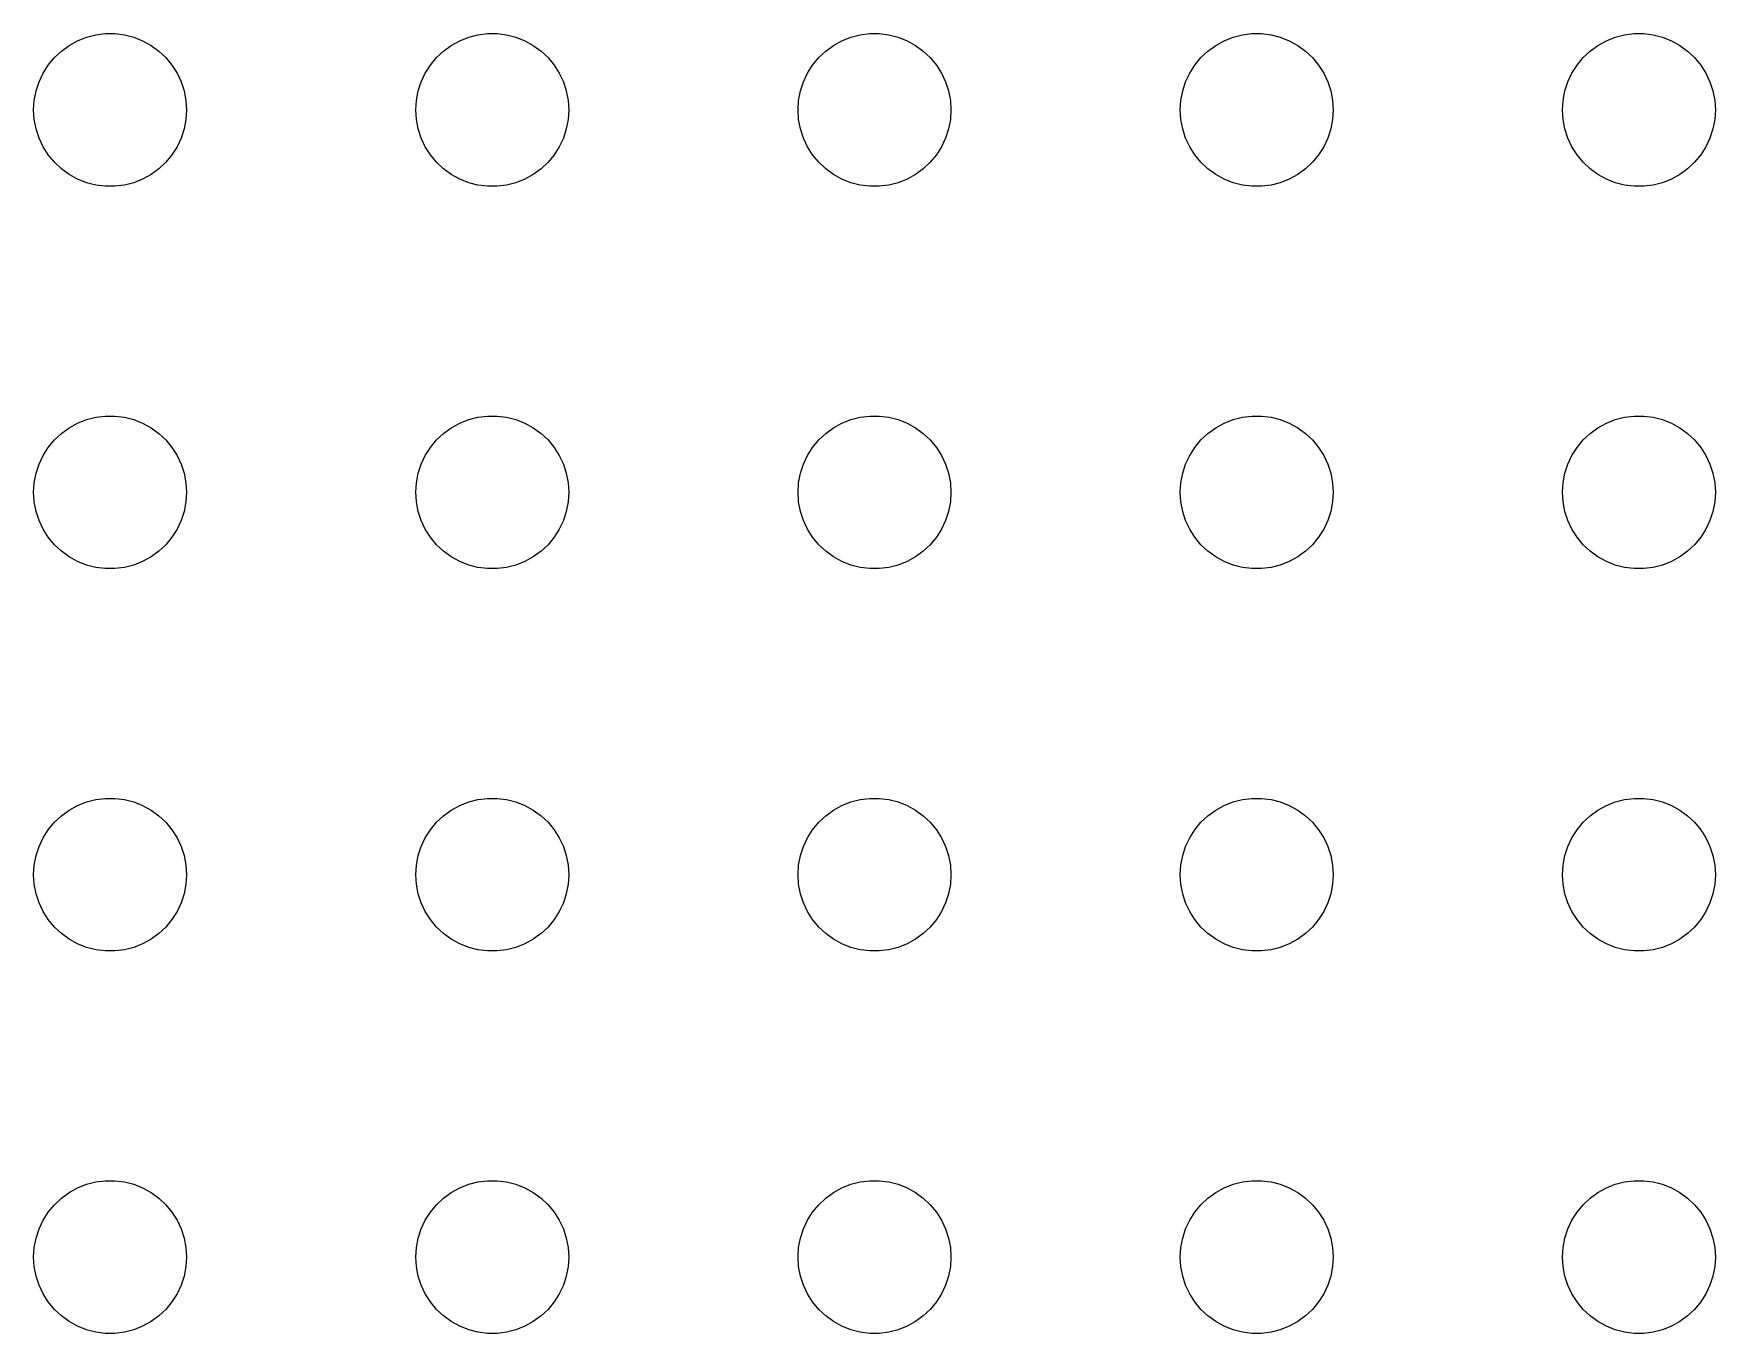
# Model space of a CAD drawing. Header units: metres. Extents: x -127 to 127, y -127 to 127.
# Drawn here: x 28.5 to 61.5, y -91.5 to -66 of the extents above; entities that cross this region are included whole.
import ezdxf

# ---------------------------------------------------------------- set-up
doc = ezdxf.new("R2010")
doc.units = ezdxf.units.M

msp = doc.modelspace()

# ---------------------------------------------------------------- linework, layer by layer
for p, q in [((29.0439, -66.3442), (29.1963, -66.2335)), ((29.1963, -66.2335), (29.3613, -66.1428)), ((29.3613, -66.1428), (29.5365, -66.0734)), ((29.5365, -66.0734), (29.7189, -66.0266)), ((29.7189, -66.0266), (29.9058, -66.003)), ((29.9058, -66.003), (30.0942, -66.003)), ((30.0942, -66.003), (30.2811, -66.0266)), ((30.2811, -66.0266), (30.4635, -66.0734)), ((30.4635, -66.0734), (30.6387, -66.1428)), ((30.6387, -66.1428), (30.8037, -66.2335)), ((30.8037, -66.2335), (30.9561, -66.3442)), ((36.5439, -66.3442), (36.6963, -66.2335)), ((36.6963, -66.2335), (36.8613, -66.1428)), ((36.8613, -66.1428), (37.0365, -66.0734)), ((37.0365, -66.0734), (37.2189, -66.0266)), ((37.2189, -66.0266), (37.4058, -66.003)), ((37.4058, -66.003), (37.5942, -66.003)), ((37.5942, -66.003), (37.7811, -66.0266)), ((37.7811, -66.0266), (37.9635, -66.0734)), ((37.9635, -66.0734), (38.1387, -66.1428)), ((38.1387, -66.1428), (38.3037, -66.2335)), ((38.3037, -66.2335), (38.4561, -66.3442)), ((44.0439, -66.3442), (44.1963, -66.2335)), ((44.1963, -66.2335), (44.3613, -66.1428)), ((44.3613, -66.1428), (44.5365, -66.0734)), ((44.5365, -66.0734), (44.7189, -66.0266)), ((44.7189, -66.0266), (44.9058, -66.003)), ((44.9058, -66.003), (45.0942, -66.003)), ((45.0942, -66.003), (45.2811, -66.0266)), ((45.2811, -66.0266), (45.4635, -66.0734)), ((45.4635, -66.0734), (45.6387, -66.1428)), ((45.6387, -66.1428), (45.8037, -66.2335)), ((45.8037, -66.2335), (45.9561, -66.3442)), ((51.5439, -66.3442), (51.6963, -66.2335)), ((51.6963, -66.2335), (51.8613, -66.1428)), ((51.8613, -66.1428), (52.0365, -66.0734)), ((52.0365, -66.0734), (52.2189, -66.0266)), ((52.2189, -66.0266), (52.4058, -66.003)), ((52.4058, -66.003), (52.5942, -66.003)), ((52.5942, -66.003), (52.7811, -66.0266)), ((52.7811, -66.0266), (52.9635, -66.0734)), ((52.9635, -66.0734), (53.1387, -66.1428)), ((53.1387, -66.1428), (53.3037, -66.2335)), ((53.3037, -66.2335), (53.4561, -66.3442)), ((59.0439, -66.3442), (59.1963, -66.2335)), ((59.1963, -66.2335), (59.3613, -66.1428)), ((59.3613, -66.1428), (59.5365, -66.0734)), ((59.5365, -66.0734), (59.7189, -66.0266)), ((59.7189, -66.0266), (59.9058, -66.003)), ((59.9058, -66.003), (60.0942, -66.003)), ((60.0942, -66.003), (60.2811, -66.0266)), ((60.2811, -66.0266), (60.4635, -66.0734)), ((60.4635, -66.0734), (60.6387, -66.1428)), ((60.6387, -66.1428), (60.8037, -66.2335)), ((60.8037, -66.2335), (60.9561, -66.3442)), ((28.6855, -66.7774), (28.7865, -66.6183)), ((28.7865, -66.6183), (28.9065, -66.4732)), ((28.9065, -66.4732), (29.0439, -66.3442)), ((30.9561, -66.3442), (31.0934, -66.4732)), ((31.0934, -66.4732), (31.2135, -66.6183)), ((31.2135, -66.6183), (31.3145, -66.7774)), ((36.1855, -66.7774), (36.2865, -66.6183)), ((36.2865, -66.6183), (36.4065, -66.4732)), ((36.4065, -66.4732), (36.5439, -66.3442)), ((38.4561, -66.3442), (38.5934, -66.4732)), ((38.5934, -66.4732), (38.7135, -66.6183)), ((38.7135, -66.6183), (38.8145, -66.7774)), ((43.6855, -66.7774), (43.7865, -66.6183)), ((43.7865, -66.6183), (43.9065, -66.4732)), ((43.9065, -66.4732), (44.0439, -66.3442)), ((45.9561, -66.3442), (46.0934, -66.4732)), ((46.0934, -66.4732), (46.2135, -66.6183)), ((46.2135, -66.6183), (46.3145, -66.7774)), ((51.1855, -66.7774), (51.2865, -66.6183)), ((51.2865, -66.6183), (51.4065, -66.4732)), ((51.4065, -66.4732), (51.5439, -66.3442)), ((53.4561, -66.3442), (53.5934, -66.4732)), ((53.5934, -66.4732), (53.7135, -66.6183)), ((53.7135, -66.6183), (53.8145, -66.7774)), ((58.6855, -66.7774), (58.7865, -66.6183)), ((58.7865, -66.6183), (58.9065, -66.4732)), ((58.9065, -66.4732), (59.0439, -66.3442)), ((60.9561, -66.3442), (61.0934, -66.4732)), ((61.0934, -66.4732), (61.2135, -66.6183)), ((61.2135, -66.6183), (61.3145, -66.7774)), ((28.5471, -67.127), (28.6053, -66.9478)), ((28.6053, -66.9478), (28.6855, -66.7774)), ((31.3145, -66.7774), (31.3947, -66.9478)), ((31.3947, -66.9478), (31.4529, -67.127)), ((36.0471, -67.127), (36.1053, -66.9478)), ((36.1053, -66.9478), (36.1855, -66.7774)), ((38.8145, -66.7774), (38.8947, -66.9478)), ((38.8947, -66.9478), (38.9529, -67.127)), ((43.5471, -67.127), (43.6053, -66.9478)), ((43.6053, -66.9478), (43.6855, -66.7774)), ((46.3145, -66.7774), (46.3947, -66.9478)), ((46.3947, -66.9478), (46.4529, -67.127)), ((51.0471, -67.127), (51.1053, -66.9478)), ((51.1053, -66.9478), (51.1855, -66.7774)), ((53.8145, -66.7774), (53.8947, -66.9478)), ((53.8947, -66.9478), (53.9529, -67.127)), ((58.5471, -67.127), (58.6053, -66.9478)), ((58.6053, -66.9478), (58.6855, -66.7774)), ((61.3145, -66.7774), (61.3947, -66.9478)), ((61.3947, -66.9478), (61.4529, -67.127)), ((28.5, -67.5), (28.5118, -67.312)), ((28.5118, -67.312), (28.5471, -67.127)), ((31.4529, -67.127), (31.4882, -67.312)), ((31.4882, -67.312), (31.5, -67.5)), ((36, -67.5), (36.0118, -67.312)), ((36.0118, -67.312), (36.0471, -67.127)), ((38.9529, -67.127), (38.9882, -67.312)), ((38.9882, -67.312), (39, -67.5)), ((43.5, -67.5), (43.5118, -67.312)), ((43.5118, -67.312), (43.5471, -67.127)), ((46.4529, -67.127), (46.4882, -67.312)), ((46.4882, -67.312), (46.5, -67.5)), ((51, -67.5), (51.0118, -67.312)), ((51.0118, -67.312), (51.0471, -67.127)), ((53.9529, -67.127), (53.9882, -67.312)), ((53.9882, -67.312), (54, -67.5)), ((58.5, -67.5), (58.5118, -67.312)), ((58.5118, -67.312), (58.5471, -67.127)), ((61.4529, -67.127), (61.4882, -67.312)), ((61.4882, -67.312), (61.5, -67.5)), ((28.5118, -67.688), (28.5, -67.5)), ((31.5, -67.5), (31.4882, -67.688)), ((36.0118, -67.688), (36, -67.5)), ((39, -67.5), (38.9882, -67.688)), ((43.5118, -67.688), (43.5, -67.5)), ((46.5, -67.5), (46.4882, -67.688)), ((51.0118, -67.688), (51, -67.5)), ((54, -67.5), (53.9882, -67.688)), ((58.5118, -67.688), (58.5, -67.5)), ((61.5, -67.5), (61.4882, -67.688)), ((28.5471, -67.873), (28.5118, -67.688)), ((28.6053, -68.0522), (28.5471, -67.873)), ((31.4529, -67.873), (31.3947, -68.0522)), ((31.4882, -67.688), (31.4529, -67.873)), ((36.0471, -67.873), (36.0118, -67.688)), ((36.1053, -68.0522), (36.0471, -67.873)), ((38.9529, -67.873), (38.8947, -68.0522)), ((38.9882, -67.688), (38.9529, -67.873)), ((43.5471, -67.873), (43.5118, -67.688)), ((43.6053, -68.0522), (43.5471, -67.873)), ((46.4529, -67.873), (46.3947, -68.0522)), ((46.4882, -67.688), (46.4529, -67.873)), ((51.0471, -67.873), (51.0118, -67.688)), ((51.1053, -68.0522), (51.0471, -67.873)), ((53.9529, -67.873), (53.8947, -68.0522)), ((53.9882, -67.688), (53.9529, -67.873)), ((58.5471, -67.873), (58.5118, -67.688)), ((58.6053, -68.0522), (58.5471, -67.873)), ((61.4529, -67.873), (61.3947, -68.0522)), ((61.4882, -67.688), (61.4529, -67.873)), ((28.6855, -68.2226), (28.6053, -68.0522)), ((28.7865, -68.3817), (28.6855, -68.2226)), ((31.3145, -68.2226), (31.2135, -68.3817)), ((31.3947, -68.0522), (31.3145, -68.2226)), ((36.1855, -68.2226), (36.1053, -68.0522)), ((36.2865, -68.3817), (36.1855, -68.2226)), ((38.8145, -68.2226), (38.7135, -68.3817)), ((38.8947, -68.0522), (38.8145, -68.2226)), ((43.6855, -68.2226), (43.6053, -68.0522)), ((43.7865, -68.3817), (43.6855, -68.2226)), ((46.3145, -68.2226), (46.2135, -68.3817)), ((46.3947, -68.0522), (46.3145, -68.2226)), ((51.1855, -68.2226), (51.1053, -68.0522)), ((51.2865, -68.3817), (51.1855, -68.2226)), ((53.8145, -68.2226), (53.7135, -68.3817)), ((53.8947, -68.0522), (53.8145, -68.2226)), ((58.6855, -68.2226), (58.6053, -68.0522)), ((58.7865, -68.3817), (58.6855, -68.2226)), ((61.3145, -68.2226), (61.2135, -68.3817)), ((61.3947, -68.0522), (61.3145, -68.2226)), ((28.9065, -68.5268), (28.7865, -68.3817)), ((29.0439, -68.6558), (28.9065, -68.5268)), ((31.0934, -68.5268), (30.9561, -68.6558)), ((31.2135, -68.3817), (31.0934, -68.5268)), ((36.4065, -68.5268), (36.2865, -68.3817)), ((36.5439, -68.6558), (36.4065, -68.5268)), ((38.5934, -68.5268), (38.4561, -68.6558)), ((38.7135, -68.3817), (38.5934, -68.5268)), ((43.9065, -68.5268), (43.7865, -68.3817)), ((44.0439, -68.6558), (43.9065, -68.5268)), ((46.0934, -68.5268), (45.9561, -68.6558)), ((46.2135, -68.3817), (46.0934, -68.5268)), ((51.4065, -68.5268), (51.2865, -68.3817)), ((51.5439, -68.6558), (51.4065, -68.5268)), ((53.5934, -68.5268), (53.4561, -68.6558)), ((53.7135, -68.3817), (53.5934, -68.5268)), ((58.9065, -68.5268), (58.7865, -68.3817)), ((59.0439, -68.6558), (58.9065, -68.5268)), ((61.0934, -68.5268), (60.9561, -68.6558)), ((61.2135, -68.3817), (61.0934, -68.5268)), ((29.1963, -68.7665), (29.0439, -68.6558)), ((29.3613, -68.8572), (29.1963, -68.7665)), ((29.5365, -68.9266), (29.3613, -68.8572)), ((29.7189, -68.9734), (29.5365, -68.9266)), ((30.4635, -68.9266), (30.2811, -68.9734)), ((30.6387, -68.8572), (30.4635, -68.9266)), ((30.8037, -68.7665), (30.6387, -68.8572)), ((30.9561, -68.6558), (30.8037, -68.7665)), ((36.6963, -68.7665), (36.5439, -68.6558)), ((36.8613, -68.8572), (36.6963, -68.7665)), ((37.0365, -68.9266), (36.8613, -68.8572)), ((37.2189, -68.9734), (37.0365, -68.9266)), ((37.9635, -68.9266), (37.7811, -68.9734)), ((38.1387, -68.8572), (37.9635, -68.9266)), ((38.3037, -68.7665), (38.1387, -68.8572)), ((38.4561, -68.6558), (38.3037, -68.7665)), ((44.1963, -68.7665), (44.0439, -68.6558)), ((44.3613, -68.8572), (44.1963, -68.7665)), ((44.5365, -68.9266), (44.3613, -68.8572)), ((44.7189, -68.9734), (44.5365, -68.9266)), ((45.4635, -68.9266), (45.2811, -68.9734)), ((45.6387, -68.8572), (45.4635, -68.9266)), ((45.8037, -68.7665), (45.6387, -68.8572)), ((45.9561, -68.6558), (45.8037, -68.7665)), ((51.6963, -68.7665), (51.5439, -68.6558)), ((51.8613, -68.8572), (51.6963, -68.7665)), ((52.0365, -68.9266), (51.8613, -68.8572)), ((52.2189, -68.9734), (52.0365, -68.9266)), ((52.9635, -68.9266), (52.7811, -68.9734)), ((53.1387, -68.8572), (52.9635, -68.9266)), ((53.3037, -68.7665), (53.1387, -68.8572)), ((53.4561, -68.6558), (53.3037, -68.7665)), ((59.1963, -68.7665), (59.0439, -68.6558)), ((59.3613, -68.8572), (59.1963, -68.7665)), ((59.5365, -68.9266), (59.3613, -68.8572)), ((59.7189, -68.9734), (59.5365, -68.9266)), ((60.4635, -68.9266), (60.2811, -68.9734)), ((60.6387, -68.8572), (60.4635, -68.9266)), ((60.8037, -68.7665), (60.6387, -68.8572)), ((60.9561, -68.6558), (60.8037, -68.7665)), ((29.9058, -68.997), (29.7189, -68.9734)), ((30.0942, -68.997), (29.9058, -68.997)), ((30.2811, -68.9734), (30.0942, -68.997)), ((37.4058, -68.997), (37.2189, -68.9734)), ((37.5942, -68.997), (37.4058, -68.997)), ((37.7811, -68.9734), (37.5942, -68.997)), ((44.9058, -68.997), (44.7189, -68.9734)), ((45.0942, -68.997), (44.9058, -68.997)), ((45.2811, -68.9734), (45.0942, -68.997)), ((52.4058, -68.997), (52.2189, -68.9734)), ((52.5942, -68.997), (52.4058, -68.997)), ((52.7811, -68.9734), (52.5942, -68.997)), ((59.9058, -68.997), (59.7189, -68.9734)), ((60.0942, -68.997), (59.9058, -68.997)), ((60.2811, -68.9734), (60.0942, -68.997)), ((29.3613, -73.6428), (29.5365, -73.5734)), ((29.5365, -73.5734), (29.7189, -73.5266)), ((29.7189, -73.5266), (29.9058, -73.503)), ((29.9058, -73.503), (30.0942, -73.503)), ((30.0942, -73.503), (30.2811, -73.5266)), ((30.2811, -73.5266), (30.4635, -73.5734)), ((30.4635, -73.5734), (30.6387, -73.6428)), ((36.8613, -73.6428), (37.0365, -73.5734)), ((37.0365, -73.5734), (37.2189, -73.5266)), ((37.2189, -73.5266), (37.4058, -73.503)), ((37.4058, -73.503), (37.5942, -73.503)), ((37.5942, -73.503), (37.7811, -73.5266)), ((37.7811, -73.5266), (37.9635, -73.5734)), ((37.9635, -73.5734), (38.1387, -73.6428)), ((44.3613, -73.6428), (44.5365, -73.5734)), ((44.5365, -73.5734), (44.7189, -73.5266)), ((44.7189, -73.5266), (44.9058, -73.503)), ((44.9058, -73.503), (45.0942, -73.503)), ((45.0942, -73.503), (45.2811, -73.5266)), ((45.2811, -73.5266), (45.4635, -73.5734)), ((45.4635, -73.5734), (45.6387, -73.6428)), ((51.8613, -73.6428), (52.0365, -73.5734)), ((52.0365, -73.5734), (52.2189, -73.5266)), ((52.2189, -73.5266), (52.4058, -73.503)), ((52.4058, -73.503), (52.5942, -73.503)), ((52.5942, -73.503), (52.7811, -73.5266)), ((52.7811, -73.5266), (52.9635, -73.5734)), ((52.9635, -73.5734), (53.1387, -73.6428)), ((59.3613, -73.6428), (59.5365, -73.5734)), ((59.5365, -73.5734), (59.7189, -73.5266)), ((59.7189, -73.5266), (59.9058, -73.503)), ((59.9058, -73.503), (60.0942, -73.503)), ((60.0942, -73.503), (60.2811, -73.5266)), ((60.2811, -73.5266), (60.4635, -73.5734)), ((60.4635, -73.5734), (60.6387, -73.6428)), ((28.9065, -73.9732), (29.0439, -73.8442)), ((29.0439, -73.8442), (29.1963, -73.7335)), ((29.1963, -73.7335), (29.3613, -73.6428)), ((30.6387, -73.6428), (30.8037, -73.7335)), ((30.8037, -73.7335), (30.9561, -73.8442)), ((30.9561, -73.8442), (31.0934, -73.9732)), ((36.4065, -73.9732), (36.5439, -73.8442)), ((36.5439, -73.8442), (36.6963, -73.7335)), ((36.6963, -73.7335), (36.8613, -73.6428)), ((38.1387, -73.6428), (38.3037, -73.7335)), ((38.3037, -73.7335), (38.4561, -73.8442)), ((38.4561, -73.8442), (38.5934, -73.9732)), ((43.9065, -73.9732), (44.0439, -73.8442)), ((44.0439, -73.8442), (44.1963, -73.7335)), ((44.1963, -73.7335), (44.3613, -73.6428)), ((45.6387, -73.6428), (45.8037, -73.7335)), ((45.8037, -73.7335), (45.9561, -73.8442)), ((45.9561, -73.8442), (46.0934, -73.9732)), ((51.4065, -73.9732), (51.5439, -73.8442)), ((51.5439, -73.8442), (51.6963, -73.7335)), ((51.6963, -73.7335), (51.8613, -73.6428)), ((53.1387, -73.6428), (53.3037, -73.7335)), ((53.3037, -73.7335), (53.4561, -73.8442)), ((53.4561, -73.8442), (53.5934, -73.9732)), ((58.9065, -73.9732), (59.0439, -73.8442)), ((59.0439, -73.8442), (59.1963, -73.7335)), ((59.1963, -73.7335), (59.3613, -73.6428)), ((60.6387, -73.6428), (60.8037, -73.7335)), ((60.8037, -73.7335), (60.9561, -73.8442)), ((60.9561, -73.8442), (61.0934, -73.9732)), ((28.6855, -74.2774), (28.7865, -74.1183)), ((28.7865, -74.1183), (28.9065, -73.9732)), ((31.0934, -73.9732), (31.2135, -74.1183)), ((31.2135, -74.1183), (31.3145, -74.2774)), ((36.1855, -74.2774), (36.2865, -74.1183)), ((36.2865, -74.1183), (36.4065, -73.9732)), ((38.5934, -73.9732), (38.7135, -74.1183)), ((38.7135, -74.1183), (38.8145, -74.2774)), ((43.6855, -74.2774), (43.7865, -74.1183)), ((43.7865, -74.1183), (43.9065, -73.9732)), ((46.0934, -73.9732), (46.2135, -74.1183)), ((46.2135, -74.1183), (46.3145, -74.2774)), ((51.1855, -74.2774), (51.2865, -74.1183)), ((51.2865, -74.1183), (51.4065, -73.9732)), ((53.5934, -73.9732), (53.7135, -74.1183)), ((53.7135, -74.1183), (53.8145, -74.2774)), ((58.6855, -74.2774), (58.7865, -74.1183)), ((58.7865, -74.1183), (58.9065, -73.9732)), ((61.0934, -73.9732), (61.2135, -74.1183)), ((61.2135, -74.1183), (61.3145, -74.2774)), ((28.5471, -74.627), (28.6053, -74.4478)), ((28.6053, -74.4478), (28.6855, -74.2774)), ((31.3145, -74.2774), (31.3947, -74.4478)), ((31.3947, -74.4478), (31.4529, -74.627)), ((36.0471, -74.627), (36.1053, -74.4478)), ((36.1053, -74.4478), (36.1855, -74.2774)), ((38.8145, -74.2774), (38.8947, -74.4478)), ((38.8947, -74.4478), (38.9529, -74.627)), ((43.5471, -74.627), (43.6053, -74.4478)), ((43.6053, -74.4478), (43.6855, -74.2774)), ((46.3145, -74.2774), (46.3947, -74.4478)), ((46.3947, -74.4478), (46.4529, -74.627)), ((51.0471, -74.627), (51.1053, -74.4478)), ((51.1053, -74.4478), (51.1855, -74.2774)), ((53.8145, -74.2774), (53.8947, -74.4478)), ((53.8947, -74.4478), (53.9529, -74.627)), ((58.5471, -74.627), (58.6053, -74.4478)), ((58.6053, -74.4478), (58.6855, -74.2774)), ((61.3145, -74.2774), (61.3947, -74.4478)), ((61.3947, -74.4478), (61.4529, -74.627)), ((28.5, -75), (28.5118, -74.812)), ((28.5118, -74.812), (28.5471, -74.627)), ((31.4529, -74.627), (31.4882, -74.812)), ((31.4882, -74.812), (31.5, -75)), ((36, -75), (36.0118, -74.812)), ((36.0118, -74.812), (36.0471, -74.627)), ((38.9529, -74.627), (38.9882, -74.812)), ((38.9882, -74.812), (39, -75)), ((43.5, -75), (43.5118, -74.812)), ((43.5118, -74.812), (43.5471, -74.627)), ((46.4529, -74.627), (46.4882, -74.812)), ((46.4882, -74.812), (46.5, -75)), ((51, -75), (51.0118, -74.812)), ((51.0118, -74.812), (51.0471, -74.627)), ((53.9529, -74.627), (53.9882, -74.812)), ((53.9882, -74.812), (54, -75)), ((58.5, -75), (58.5118, -74.812)), ((58.5118, -74.812), (58.5471, -74.627)), ((61.4529, -74.627), (61.4882, -74.812)), ((61.4882, -74.812), (61.5, -75)), ((28.5118, -75.188), (28.5, -75)), ((28.5471, -75.373), (28.5118, -75.188)), ((31.4882, -75.188), (31.4529, -75.373)), ((31.5, -75), (31.4882, -75.188)), ((36.0118, -75.188), (36, -75)), ((36.0471, -75.373), (36.0118, -75.188)), ((38.9882, -75.188), (38.9529, -75.373)), ((39, -75), (38.9882, -75.188)), ((43.5118, -75.188), (43.5, -75)), ((43.5471, -75.373), (43.5118, -75.188)), ((46.4882, -75.188), (46.4529, -75.373)), ((46.5, -75), (46.4882, -75.188)), ((51.0118, -75.188), (51, -75)), ((51.0471, -75.373), (51.0118, -75.188)), ((53.9882, -75.188), (53.9529, -75.373)), ((54, -75), (53.9882, -75.188)), ((58.5118, -75.188), (58.5, -75)), ((58.5471, -75.373), (58.5118, -75.188)), ((61.4882, -75.188), (61.4529, -75.373)), ((61.5, -75), (61.4882, -75.188)), ((28.6053, -75.5522), (28.5471, -75.373)), ((28.6855, -75.7226), (28.6053, -75.5522)), ((31.3947, -75.5522), (31.3145, -75.7226)), ((31.4529, -75.373), (31.3947, -75.5522)), ((36.1053, -75.5522), (36.0471, -75.373)), ((36.1855, -75.7226), (36.1053, -75.5522)), ((38.8947, -75.5522), (38.8145, -75.7226)), ((38.9529, -75.373), (38.8947, -75.5522)), ((43.6053, -75.5522), (43.5471, -75.373)), ((43.6855, -75.7226), (43.6053, -75.5522)), ((46.3947, -75.5522), (46.3145, -75.7226)), ((46.4529, -75.373), (46.3947, -75.5522)), ((51.1053, -75.5522), (51.0471, -75.373)), ((51.1855, -75.7226), (51.1053, -75.5522)), ((53.8947, -75.5522), (53.8145, -75.7226)), ((53.9529, -75.373), (53.8947, -75.5522)), ((58.6053, -75.5522), (58.5471, -75.373)), ((58.6855, -75.7226), (58.6053, -75.5522)), ((61.3947, -75.5522), (61.3145, -75.7226)), ((61.4529, -75.373), (61.3947, -75.5522)), ((28.7865, -75.8817), (28.6855, -75.7226)), ((28.9065, -76.0268), (28.7865, -75.8817)), ((31.2135, -75.8817), (31.0934, -76.0268)), ((31.3145, -75.7226), (31.2135, -75.8817)), ((36.2865, -75.8817), (36.1855, -75.7226)), ((36.4065, -76.0268), (36.2865, -75.8817)), ((38.7135, -75.8817), (38.5934, -76.0268)), ((38.8145, -75.7226), (38.7135, -75.8817)), ((43.7865, -75.8817), (43.6855, -75.7226)), ((43.9065, -76.0268), (43.7865, -75.8817)), ((46.2135, -75.8817), (46.0934, -76.0268)), ((46.3145, -75.7226), (46.2135, -75.8817)), ((51.2865, -75.8817), (51.1855, -75.7226)), ((51.4065, -76.0268), (51.2865, -75.8817)), ((53.7135, -75.8817), (53.5934, -76.0268)), ((53.8145, -75.7226), (53.7135, -75.8817)), ((58.7865, -75.8817), (58.6855, -75.7226)), ((58.9065, -76.0268), (58.7865, -75.8817)), ((61.2135, -75.8817), (61.0934, -76.0268)), ((61.3145, -75.7226), (61.2135, -75.8817)), ((29.0439, -76.1558), (28.9065, -76.0268)), ((29.1963, -76.2665), (29.0439, -76.1558)), ((30.9561, -76.1558), (30.8037, -76.2665)), ((31.0934, -76.0268), (30.9561, -76.1558)), ((36.5439, -76.1558), (36.4065, -76.0268)), ((36.6963, -76.2665), (36.5439, -76.1558)), ((38.4561, -76.1558), (38.3037, -76.2665)), ((38.5934, -76.0268), (38.4561, -76.1558)), ((44.0439, -76.1558), (43.9065, -76.0268)), ((44.1963, -76.2665), (44.0439, -76.1558)), ((45.9561, -76.1558), (45.8037, -76.2665)), ((46.0934, -76.0268), (45.9561, -76.1558)), ((51.5439, -76.1558), (51.4065, -76.0268)), ((51.6963, -76.2665), (51.5439, -76.1558)), ((53.4561, -76.1558), (53.3037, -76.2665)), ((53.5934, -76.0268), (53.4561, -76.1558)), ((59.0439, -76.1558), (58.9065, -76.0268)), ((59.1963, -76.2665), (59.0439, -76.1558)), ((60.9561, -76.1558), (60.8037, -76.2665)), ((61.0934, -76.0268), (60.9561, -76.1558)), ((29.3613, -76.3572), (29.1963, -76.2665)), ((29.5365, -76.4266), (29.3613, -76.3572)), ((29.7189, -76.4734), (29.5365, -76.4266)), ((29.9058, -76.497), (29.7189, -76.4734)), ((30.0942, -76.497), (29.9058, -76.497)), ((30.2811, -76.4734), (30.0942, -76.497)), ((30.4635, -76.4266), (30.2811, -76.4734)), ((30.6387, -76.3572), (30.4635, -76.4266)), ((30.8037, -76.2665), (30.6387, -76.3572)), ((36.8613, -76.3572), (36.6963, -76.2665)), ((37.0365, -76.4266), (36.8613, -76.3572)), ((37.2189, -76.4734), (37.0365, -76.4266)), ((37.4058, -76.497), (37.2189, -76.4734)), ((37.5942, -76.497), (37.4058, -76.497)), ((37.7811, -76.4734), (37.5942, -76.497)), ((37.9635, -76.4266), (37.7811, -76.4734)), ((38.1387, -76.3572), (37.9635, -76.4266)), ((38.3037, -76.2665), (38.1387, -76.3572)), ((44.3613, -76.3572), (44.1963, -76.2665)), ((44.5365, -76.4266), (44.3613, -76.3572)), ((44.7189, -76.4734), (44.5365, -76.4266)), ((44.9058, -76.497), (44.7189, -76.4734)), ((45.0942, -76.497), (44.9058, -76.497)), ((45.2811, -76.4734), (45.0942, -76.497)), ((45.4635, -76.4266), (45.2811, -76.4734)), ((45.6387, -76.3572), (45.4635, -76.4266)), ((45.8037, -76.2665), (45.6387, -76.3572)), ((51.8613, -76.3572), (51.6963, -76.2665)), ((52.0365, -76.4266), (51.8613, -76.3572)), ((52.2189, -76.4734), (52.0365, -76.4266)), ((52.4058, -76.497), (52.2189, -76.4734)), ((52.5942, -76.497), (52.4058, -76.497)), ((52.7811, -76.4734), (52.5942, -76.497)), ((52.9635, -76.4266), (52.7811, -76.4734)), ((53.1387, -76.3572), (52.9635, -76.4266)), ((53.3037, -76.2665), (53.1387, -76.3572)), ((59.3613, -76.3572), (59.1963, -76.2665)), ((59.5365, -76.4266), (59.3613, -76.3572)), ((59.7189, -76.4734), (59.5365, -76.4266)), ((59.9058, -76.497), (59.7189, -76.4734)), ((60.0942, -76.497), (59.9058, -76.497)), ((60.2811, -76.4734), (60.0942, -76.497)), ((60.4635, -76.4266), (60.2811, -76.4734)), ((60.6387, -76.3572), (60.4635, -76.4266)), ((60.8037, -76.2665), (60.6387, -76.3572)), ((29.1963, -81.2335), (29.3613, -81.1428)), ((29.3613, -81.1428), (29.5365, -81.0734)), ((29.5365, -81.0734), (29.7189, -81.0266)), ((29.7189, -81.0266), (29.9058, -81.003)), ((29.9058, -81.003), (30.0942, -81.003)), ((30.0942, -81.003), (30.2811, -81.0266)), ((30.2811, -81.0266), (30.4635, -81.0734)), ((30.4635, -81.0734), (30.6387, -81.1428)), ((30.6387, -81.1428), (30.8037, -81.2335)), ((36.6963, -81.2335), (36.8613, -81.1428)), ((36.8613, -81.1428), (37.0365, -81.0734)), ((37.0365, -81.0734), (37.2189, -81.0266)), ((37.2189, -81.0266), (37.4058, -81.003)), ((37.4058, -81.003), (37.5942, -81.003)), ((37.5942, -81.003), (37.7811, -81.0266)), ((37.7811, -81.0266), (37.9635, -81.0734)), ((37.9635, -81.0734), (38.1387, -81.1428)), ((38.1387, -81.1428), (38.3037, -81.2335)), ((44.1963, -81.2335), (44.3613, -81.1428)), ((44.3613, -81.1428), (44.5365, -81.0734)), ((44.5365, -81.0734), (44.7189, -81.0266)), ((44.7189, -81.0266), (44.9058, -81.003)), ((44.9058, -81.003), (45.0942, -81.003)), ((45.0942, -81.003), (45.2811, -81.0266)), ((45.2811, -81.0266), (45.4635, -81.0734)), ((45.4635, -81.0734), (45.6387, -81.1428)), ((45.6387, -81.1428), (45.8037, -81.2335)), ((51.6963, -81.2335), (51.8613, -81.1428)), ((51.8613, -81.1428), (52.0365, -81.0734)), ((52.0365, -81.0734), (52.2189, -81.0266)), ((52.2189, -81.0266), (52.4058, -81.003)), ((52.4058, -81.003), (52.5942, -81.003)), ((52.5942, -81.003), (52.7811, -81.0266)), ((52.7811, -81.0266), (52.9635, -81.0734)), ((52.9635, -81.0734), (53.1387, -81.1428)), ((53.1387, -81.1428), (53.3037, -81.2335)), ((59.1963, -81.2335), (59.3613, -81.1428)), ((59.3613, -81.1428), (59.5365, -81.0734)), ((59.5365, -81.0734), (59.7189, -81.0266)), ((59.7189, -81.0266), (59.9058, -81.003)), ((59.9058, -81.003), (60.0942, -81.003)), ((60.0942, -81.003), (60.2811, -81.0266)), ((60.2811, -81.0266), (60.4635, -81.0734)), ((60.4635, -81.0734), (60.6387, -81.1428)), ((60.6387, -81.1428), (60.8037, -81.2335)), ((28.7865, -81.6183), (28.9065, -81.4732)), ((28.9065, -81.4732), (29.0439, -81.3442)), ((29.0439, -81.3442), (29.1963, -81.2335)), ((30.8037, -81.2335), (30.9561, -81.3442)), ((30.9561, -81.3442), (31.0934, -81.4732)), ((31.0934, -81.4732), (31.2135, -81.6183)), ((36.2865, -81.6183), (36.4065, -81.4732)), ((36.4065, -81.4732), (36.5439, -81.3442)), ((36.5439, -81.3442), (36.6963, -81.2335)), ((38.3037, -81.2335), (38.4561, -81.3442)), ((38.4561, -81.3442), (38.5934, -81.4732)), ((38.5934, -81.4732), (38.7135, -81.6183)), ((43.7865, -81.6183), (43.9065, -81.4732)), ((43.9065, -81.4732), (44.0439, -81.3442)), ((44.0439, -81.3442), (44.1963, -81.2335)), ((45.8037, -81.2335), (45.9561, -81.3442)), ((45.9561, -81.3442), (46.0934, -81.4732)), ((46.0934, -81.4732), (46.2135, -81.6183)), ((51.2865, -81.6183), (51.4065, -81.4732)), ((51.4065, -81.4732), (51.5439, -81.3442)), ((51.5439, -81.3442), (51.6963, -81.2335)), ((53.3037, -81.2335), (53.4561, -81.3442)), ((53.4561, -81.3442), (53.5934, -81.4732)), ((53.5934, -81.4732), (53.7135, -81.6183)), ((58.7865, -81.6183), (58.9065, -81.4732)), ((58.9065, -81.4732), (59.0439, -81.3442)), ((59.0439, -81.3442), (59.1963, -81.2335)), ((60.8037, -81.2335), (60.9561, -81.3442)), ((60.9561, -81.3442), (61.0934, -81.4732)), ((61.0934, -81.4732), (61.2135, -81.6183)), ((28.6053, -81.9478), (28.6855, -81.7774)), ((28.6855, -81.7774), (28.7865, -81.6183)), ((31.2135, -81.6183), (31.3145, -81.7774)), ((31.3145, -81.7774), (31.3947, -81.9478)), ((36.1053, -81.9478), (36.1855, -81.7774)), ((36.1855, -81.7774), (36.2865, -81.6183)), ((38.7135, -81.6183), (38.8145, -81.7774)), ((38.8145, -81.7774), (38.8947, -81.9478)), ((43.6053, -81.9478), (43.6855, -81.7774)), ((43.6855, -81.7774), (43.7865, -81.6183)), ((46.2135, -81.6183), (46.3145, -81.7774)), ((46.3145, -81.7774), (46.3947, -81.9478)), ((51.1053, -81.9478), (51.1855, -81.7774)), ((51.1855, -81.7774), (51.2865, -81.6183)), ((53.7135, -81.6183), (53.8145, -81.7774)), ((53.8145, -81.7774), (53.8947, -81.9478)), ((58.6053, -81.9478), (58.6855, -81.7774)), ((58.6855, -81.7774), (58.7865, -81.6183)), ((61.2135, -81.6183), (61.3145, -81.7774)), ((61.3145, -81.7774), (61.3947, -81.9478)), ((28.5118, -82.312), (28.5471, -82.127)), ((28.5471, -82.127), (28.6053, -81.9478)), ((31.3947, -81.9478), (31.4529, -82.127)), ((31.4529, -82.127), (31.4882, -82.312)), ((36.0118, -82.312), (36.0471, -82.127)), ((36.0471, -82.127), (36.1053, -81.9478)), ((38.8947, -81.9478), (38.9529, -82.127)), ((38.9529, -82.127), (38.9882, -82.312)), ((43.5118, -82.312), (43.5471, -82.127)), ((43.5471, -82.127), (43.6053, -81.9478)), ((46.3947, -81.9478), (46.4529, -82.127)), ((46.4529, -82.127), (46.4882, -82.312)), ((51.0118, -82.312), (51.0471, -82.127)), ((51.0471, -82.127), (51.1053, -81.9478)), ((53.8947, -81.9478), (53.9529, -82.127)), ((53.9529, -82.127), (53.9882, -82.312)), ((58.5118, -82.312), (58.5471, -82.127)), ((58.5471, -82.127), (58.6053, -81.9478)), ((61.3947, -81.9478), (61.4529, -82.127)), ((61.4529, -82.127), (61.4882, -82.312)), ((28.5, -82.5), (28.5118, -82.312)), ((28.5118, -82.688), (28.5, -82.5)), ((31.4882, -82.312), (31.5, -82.5)), ((31.5, -82.5), (31.4882, -82.688)), ((36, -82.5), (36.0118, -82.312)), ((36.0118, -82.688), (36, -82.5)), ((38.9882, -82.312), (39, -82.5)), ((39, -82.5), (38.9882, -82.688)), ((43.5, -82.5), (43.5118, -82.312)), ((43.5118, -82.688), (43.5, -82.5)), ((46.4882, -82.312), (46.5, -82.5)), ((46.5, -82.5), (46.4882, -82.688)), ((51, -82.5), (51.0118, -82.312)), ((51.0118, -82.688), (51, -82.5)), ((53.9882, -82.312), (54, -82.5)), ((54, -82.5), (53.9882, -82.688)), ((58.5, -82.5), (58.5118, -82.312)), ((58.5118, -82.688), (58.5, -82.5)), ((61.4882, -82.312), (61.5, -82.5)), ((61.5, -82.5), (61.4882, -82.688)), ((28.5471, -82.873), (28.5118, -82.688)), ((31.4882, -82.688), (31.4529, -82.873)), ((36.0471, -82.873), (36.0118, -82.688)), ((38.9882, -82.688), (38.9529, -82.873)), ((43.5471, -82.873), (43.5118, -82.688)), ((46.4882, -82.688), (46.4529, -82.873)), ((51.0471, -82.873), (51.0118, -82.688)), ((53.9882, -82.688), (53.9529, -82.873)), ((58.5471, -82.873), (58.5118, -82.688)), ((61.4882, -82.688), (61.4529, -82.873)), ((28.6053, -83.0522), (28.5471, -82.873)), ((28.6855, -83.2226), (28.6053, -83.0522)), ((31.3947, -83.0522), (31.3145, -83.2226)), ((31.4529, -82.873), (31.3947, -83.0522)), ((36.1053, -83.0522), (36.0471, -82.873)), ((36.1855, -83.2226), (36.1053, -83.0522)), ((38.8947, -83.0522), (38.8145, -83.2226)), ((38.9529, -82.873), (38.8947, -83.0522)), ((43.6053, -83.0522), (43.5471, -82.873)), ((43.6855, -83.2226), (43.6053, -83.0522)), ((46.3947, -83.0522), (46.3145, -83.2226)), ((46.4529, -82.873), (46.3947, -83.0522)), ((51.1053, -83.0522), (51.0471, -82.873)), ((51.1855, -83.2226), (51.1053, -83.0522)), ((53.8947, -83.0522), (53.8145, -83.2226)), ((53.9529, -82.873), (53.8947, -83.0522)), ((58.6053, -83.0522), (58.5471, -82.873)), ((58.6855, -83.2226), (58.6053, -83.0522)), ((61.3947, -83.0522), (61.3145, -83.2226)), ((61.4529, -82.873), (61.3947, -83.0522)), ((28.7865, -83.3817), (28.6855, -83.2226)), ((28.9065, -83.5268), (28.7865, -83.3817)), ((31.2135, -83.3817), (31.0934, -83.5268)), ((31.3145, -83.2226), (31.2135, -83.3817)), ((36.2865, -83.3817), (36.1855, -83.2226)), ((36.4065, -83.5268), (36.2865, -83.3817)), ((38.7135, -83.3817), (38.5934, -83.5268)), ((38.8145, -83.2226), (38.7135, -83.3817)), ((43.7865, -83.3817), (43.6855, -83.2226)), ((43.9065, -83.5268), (43.7865, -83.3817)), ((46.2135, -83.3817), (46.0934, -83.5268)), ((46.3145, -83.2226), (46.2135, -83.3817)), ((51.2865, -83.3817), (51.1855, -83.2226)), ((51.4065, -83.5268), (51.2865, -83.3817)), ((53.7135, -83.3817), (53.5934, -83.5268)), ((53.8145, -83.2226), (53.7135, -83.3817)), ((58.7865, -83.3817), (58.6855, -83.2226)), ((58.9065, -83.5268), (58.7865, -83.3817)), ((61.2135, -83.3817), (61.0934, -83.5268)), ((61.3145, -83.2226), (61.2135, -83.3817)), ((29.0439, -83.6558), (28.9065, -83.5268)), ((29.1963, -83.7665), (29.0439, -83.6558)), ((29.3613, -83.8572), (29.1963, -83.7665)), ((30.8037, -83.7665), (30.6387, -83.8572)), ((30.9561, -83.6558), (30.8037, -83.7665)), ((31.0934, -83.5268), (30.9561, -83.6558)), ((36.5439, -83.6558), (36.4065, -83.5268)), ((36.6963, -83.7665), (36.5439, -83.6558)), ((36.8613, -83.8572), (36.6963, -83.7665)), ((38.3037, -83.7665), (38.1387, -83.8572)), ((38.4561, -83.6558), (38.3037, -83.7665)), ((38.5934, -83.5268), (38.4561, -83.6558)), ((44.0439, -83.6558), (43.9065, -83.5268)), ((44.1963, -83.7665), (44.0439, -83.6558)), ((44.3613, -83.8572), (44.1963, -83.7665)), ((45.8037, -83.7665), (45.6387, -83.8572)), ((45.9561, -83.6558), (45.8037, -83.7665)), ((46.0934, -83.5268), (45.9561, -83.6558)), ((51.5439, -83.6558), (51.4065, -83.5268)), ((51.6963, -83.7665), (51.5439, -83.6558)), ((51.8613, -83.8572), (51.6963, -83.7665)), ((53.3037, -83.7665), (53.1387, -83.8572)), ((53.4561, -83.6558), (53.3037, -83.7665)), ((53.5934, -83.5268), (53.4561, -83.6558)), ((59.0439, -83.6558), (58.9065, -83.5268)), ((59.1963, -83.7665), (59.0439, -83.6558)), ((59.3613, -83.8572), (59.1963, -83.7665)), ((60.8037, -83.7665), (60.6387, -83.8572)), ((60.9561, -83.6558), (60.8037, -83.7665)), ((61.0934, -83.5268), (60.9561, -83.6558)), ((29.5365, -83.9266), (29.3613, -83.8572)), ((29.7189, -83.9734), (29.5365, -83.9266)), ((29.9058, -83.997), (29.7189, -83.9734)), ((30.0942, -83.997), (29.9058, -83.997)), ((30.2811, -83.9734), (30.0942, -83.997)), ((30.4635, -83.9266), (30.2811, -83.9734)), ((30.6387, -83.8572), (30.4635, -83.9266)), ((37.0365, -83.9266), (36.8613, -83.8572)), ((37.2189, -83.9734), (37.0365, -83.9266)), ((37.4058, -83.997), (37.2189, -83.9734)), ((37.5942, -83.997), (37.4058, -83.997)), ((37.7811, -83.9734), (37.5942, -83.997)), ((37.9635, -83.9266), (37.7811, -83.9734)), ((38.1387, -83.8572), (37.9635, -83.9266)), ((44.5365, -83.9266), (44.3613, -83.8572)), ((44.7189, -83.9734), (44.5365, -83.9266)), ((44.9058, -83.997), (44.7189, -83.9734)), ((45.0942, -83.997), (44.9058, -83.997)), ((45.2811, -83.9734), (45.0942, -83.997)), ((45.4635, -83.9266), (45.2811, -83.9734)), ((45.6387, -83.8572), (45.4635, -83.9266)), ((52.0365, -83.9266), (51.8613, -83.8572)), ((52.2189, -83.9734), (52.0365, -83.9266)), ((52.4058, -83.997), (52.2189, -83.9734)), ((52.5942, -83.997), (52.4058, -83.997)), ((52.7811, -83.9734), (52.5942, -83.997)), ((52.9635, -83.9266), (52.7811, -83.9734)), ((53.1387, -83.8572), (52.9635, -83.9266)), ((59.5365, -83.9266), (59.3613, -83.8572)), ((59.7189, -83.9734), (59.5365, -83.9266)), ((59.9058, -83.997), (59.7189, -83.9734)), ((60.0942, -83.997), (59.9058, -83.997)), ((60.2811, -83.9734), (60.0942, -83.997)), ((60.4635, -83.9266), (60.2811, -83.9734)), ((60.6387, -83.8572), (60.4635, -83.9266)), ((29.0439, -88.8442), (29.1963, -88.7335)), ((29.1963, -88.7335), (29.3613, -88.6428)), ((29.3613, -88.6428), (29.5365, -88.5734)), ((29.5365, -88.5734), (29.7189, -88.5266)), ((29.7189, -88.5266), (29.9058, -88.503)), ((29.9058, -88.503), (30.0942, -88.503)), ((30.0942, -88.503), (30.2811, -88.5266)), ((30.2811, -88.5266), (30.4635, -88.5734)), ((30.4635, -88.5734), (30.6387, -88.6428)), ((30.6387, -88.6428), (30.8037, -88.7335)), ((30.8037, -88.7335), (30.9561, -88.8442)), ((36.5439, -88.8442), (36.6963, -88.7335)), ((36.6963, -88.7335), (36.8613, -88.6428)), ((36.8613, -88.6428), (37.0365, -88.5734)), ((37.0365, -88.5734), (37.2189, -88.5266)), ((37.2189, -88.5266), (37.4058, -88.503)), ((37.4058, -88.503), (37.5942, -88.503)), ((37.5942, -88.503), (37.7811, -88.5266)), ((37.7811, -88.5266), (37.9635, -88.5734)), ((37.9635, -88.5734), (38.1387, -88.6428)), ((38.1387, -88.6428), (38.3037, -88.7335)), ((38.3037, -88.7335), (38.4561, -88.8442)), ((44.0439, -88.8442), (44.1963, -88.7335)), ((44.1963, -88.7335), (44.3613, -88.6428)), ((44.3613, -88.6428), (44.5365, -88.5734)), ((44.5365, -88.5734), (44.7189, -88.5266)), ((44.7189, -88.5266), (44.9058, -88.503)), ((44.9058, -88.503), (45.0942, -88.503)), ((45.0942, -88.503), (45.2811, -88.5266)), ((45.2811, -88.5266), (45.4635, -88.5734)), ((45.4635, -88.5734), (45.6387, -88.6428)), ((45.6387, -88.6428), (45.8037, -88.7335)), ((45.8037, -88.7335), (45.9561, -88.8442)), ((51.5439, -88.8442), (51.6963, -88.7335)), ((51.6963, -88.7335), (51.8613, -88.6428)), ((51.8613, -88.6428), (52.0365, -88.5734)), ((52.0365, -88.5734), (52.2189, -88.5266)), ((52.2189, -88.5266), (52.4058, -88.503)), ((52.4058, -88.503), (52.5942, -88.503)), ((52.5942, -88.503), (52.7811, -88.5266)), ((52.7811, -88.5266), (52.9635, -88.5734)), ((52.9635, -88.5734), (53.1387, -88.6428)), ((53.1387, -88.6428), (53.3037, -88.7335)), ((53.3037, -88.7335), (53.4561, -88.8442)), ((59.0439, -88.8442), (59.1963, -88.7335)), ((59.1963, -88.7335), (59.3613, -88.6428)), ((59.3613, -88.6428), (59.5365, -88.5734)), ((59.5365, -88.5734), (59.7189, -88.5266)), ((59.7189, -88.5266), (59.9058, -88.503)), ((59.9058, -88.503), (60.0942, -88.503)), ((60.0942, -88.503), (60.2811, -88.5266)), ((60.2811, -88.5266), (60.4635, -88.5734)), ((60.4635, -88.5734), (60.6387, -88.6428)), ((60.6387, -88.6428), (60.8037, -88.7335)), ((60.8037, -88.7335), (60.9561, -88.8442)), ((28.7865, -89.1183), (28.9065, -88.9732)), ((28.9065, -88.9732), (29.0439, -88.8442)), ((30.9561, -88.8442), (31.0934, -88.9732)), ((31.0934, -88.9732), (31.2135, -89.1183)), ((36.2865, -89.1183), (36.4065, -88.9732)), ((36.4065, -88.9732), (36.5439, -88.8442)), ((38.4561, -88.8442), (38.5934, -88.9732)), ((38.5934, -88.9732), (38.7135, -89.1183)), ((43.7865, -89.1183), (43.9065, -88.9732)), ((43.9065, -88.9732), (44.0439, -88.8442)), ((45.9561, -88.8442), (46.0934, -88.9732)), ((46.0934, -88.9732), (46.2135, -89.1183)), ((51.2865, -89.1183), (51.4065, -88.9732)), ((51.4065, -88.9732), (51.5439, -88.8442)), ((53.4561, -88.8442), (53.5934, -88.9732)), ((53.5934, -88.9732), (53.7135, -89.1183)), ((58.7865, -89.1183), (58.9065, -88.9732)), ((58.9065, -88.9732), (59.0439, -88.8442)), ((60.9561, -88.8442), (61.0934, -88.9732)), ((61.0934, -88.9732), (61.2135, -89.1183)), ((28.6053, -89.4478), (28.6855, -89.2774)), ((28.6855, -89.2774), (28.7865, -89.1183)), ((31.2135, -89.1183), (31.3145, -89.2774)), ((31.3145, -89.2774), (31.3947, -89.4478)), ((36.1053, -89.4478), (36.1855, -89.2774)), ((36.1855, -89.2774), (36.2865, -89.1183)), ((38.7135, -89.1183), (38.8145, -89.2774)), ((38.8145, -89.2774), (38.8947, -89.4478)), ((43.6053, -89.4478), (43.6855, -89.2774)), ((43.6855, -89.2774), (43.7865, -89.1183)), ((46.2135, -89.1183), (46.3145, -89.2774)), ((46.3145, -89.2774), (46.3947, -89.4478)), ((51.1053, -89.4478), (51.1855, -89.2774)), ((51.1855, -89.2774), (51.2865, -89.1183)), ((53.7135, -89.1183), (53.8145, -89.2774)), ((53.8145, -89.2774), (53.8947, -89.4478)), ((58.6053, -89.4478), (58.6855, -89.2774)), ((58.6855, -89.2774), (58.7865, -89.1183)), ((61.2135, -89.1183), (61.3145, -89.2774)), ((61.3145, -89.2774), (61.3947, -89.4478)), ((28.5118, -89.812), (28.5471, -89.627)), ((28.5471, -89.627), (28.6053, -89.4478)), ((31.3947, -89.4478), (31.4529, -89.627)), ((31.4529, -89.627), (31.4882, -89.812)), ((36.0118, -89.812), (36.0471, -89.627)), ((36.0471, -89.627), (36.1053, -89.4478)), ((38.8947, -89.4478), (38.9529, -89.627)), ((38.9529, -89.627), (38.9882, -89.812)), ((43.5118, -89.812), (43.5471, -89.627)), ((43.5471, -89.627), (43.6053, -89.4478)), ((46.3947, -89.4478), (46.4529, -89.627)), ((46.4529, -89.627), (46.4882, -89.812)), ((51.0118, -89.812), (51.0471, -89.627)), ((51.0471, -89.627), (51.1053, -89.4478)), ((53.8947, -89.4478), (53.9529, -89.627)), ((53.9529, -89.627), (53.9882, -89.812)), ((58.5118, -89.812), (58.5471, -89.627)), ((58.5471, -89.627), (58.6053, -89.4478)), ((61.3947, -89.4478), (61.4529, -89.627)), ((61.4529, -89.627), (61.4882, -89.812)), ((28.5, -90), (28.5118, -89.812)), ((28.5118, -90.188), (28.5, -90)), ((31.4882, -89.812), (31.5, -90)), ((31.5, -90), (31.4882, -90.188)), ((36, -90), (36.0118, -89.812)), ((36.0118, -90.188), (36, -90)), ((38.9882, -89.812), (39, -90)), ((39, -90), (38.9882, -90.188)), ((43.5, -90), (43.5118, -89.812)), ((43.5118, -90.188), (43.5, -90)), ((46.4882, -89.812), (46.5, -90)), ((46.5, -90), (46.4882, -90.188)), ((51, -90), (51.0118, -89.812)), ((51.0118, -90.188), (51, -90)), ((53.9882, -89.812), (54, -90)), ((54, -90), (53.9882, -90.188)), ((58.5, -90), (58.5118, -89.812)), ((58.5118, -90.188), (58.5, -90)), ((61.4882, -89.812), (61.5, -90)), ((61.5, -90), (61.4882, -90.188)), ((28.5471, -90.373), (28.5118, -90.188)), ((28.6053, -90.5522), (28.5471, -90.373)), ((31.4529, -90.373), (31.3947, -90.5522)), ((31.4882, -90.188), (31.4529, -90.373)), ((36.0471, -90.373), (36.0118, -90.188)), ((36.1053, -90.5522), (36.0471, -90.373)), ((38.9529, -90.373), (38.8947, -90.5522)), ((38.9882, -90.188), (38.9529, -90.373)), ((43.5471, -90.373), (43.5118, -90.188)), ((43.6053, -90.5522), (43.5471, -90.373)), ((46.4529, -90.373), (46.3947, -90.5522)), ((46.4882, -90.188), (46.4529, -90.373)), ((51.0471, -90.373), (51.0118, -90.188)), ((51.1053, -90.5522), (51.0471, -90.373)), ((53.9529, -90.373), (53.8947, -90.5522)), ((53.9882, -90.188), (53.9529, -90.373)), ((58.5471, -90.373), (58.5118, -90.188)), ((58.6053, -90.5522), (58.5471, -90.373)), ((61.4529, -90.373), (61.3947, -90.5522)), ((61.4882, -90.188), (61.4529, -90.373)), ((28.6855, -90.7226), (28.6053, -90.5522)), ((28.7865, -90.8817), (28.6855, -90.7226)), ((31.3145, -90.7226), (31.2135, -90.8817)), ((31.3947, -90.5522), (31.3145, -90.7226)), ((36.1855, -90.7226), (36.1053, -90.5522)), ((36.2865, -90.8817), (36.1855, -90.7226)), ((38.8145, -90.7226), (38.7135, -90.8817)), ((38.8947, -90.5522), (38.8145, -90.7226)), ((43.6855, -90.7226), (43.6053, -90.5522)), ((43.7865, -90.8817), (43.6855, -90.7226)), ((46.3145, -90.7226), (46.2135, -90.8817)), ((46.3947, -90.5522), (46.3145, -90.7226)), ((51.1855, -90.7226), (51.1053, -90.5522)), ((51.2865, -90.8817), (51.1855, -90.7226)), ((53.8145, -90.7226), (53.7135, -90.8817)), ((53.8947, -90.5522), (53.8145, -90.7226)), ((58.6855, -90.7226), (58.6053, -90.5522)), ((58.7865, -90.8817), (58.6855, -90.7226)), ((61.3145, -90.7226), (61.2135, -90.8817)), ((61.3947, -90.5522), (61.3145, -90.7226)), ((28.9065, -91.0268), (28.7865, -90.8817)), ((29.0439, -91.1558), (28.9065, -91.0268)), ((31.0934, -91.0268), (30.9561, -91.1558)), ((31.2135, -90.8817), (31.0934, -91.0268)), ((36.4065, -91.0268), (36.2865, -90.8817)), ((36.5439, -91.1558), (36.4065, -91.0268)), ((38.5934, -91.0268), (38.4561, -91.1558)), ((38.7135, -90.8817), (38.5934, -91.0268)), ((43.9065, -91.0268), (43.7865, -90.8817)), ((44.0439, -91.1558), (43.9065, -91.0268)), ((46.0934, -91.0268), (45.9561, -91.1558)), ((46.2135, -90.8817), (46.0934, -91.0268)), ((51.4065, -91.0268), (51.2865, -90.8817)), ((51.5439, -91.1558), (51.4065, -91.0268)), ((53.5934, -91.0268), (53.4561, -91.1558)), ((53.7135, -90.8817), (53.5934, -91.0268)), ((58.9065, -91.0268), (58.7865, -90.8817)), ((59.0439, -91.1558), (58.9065, -91.0268)), ((61.0934, -91.0268), (60.9561, -91.1558)), ((61.2135, -90.8817), (61.0934, -91.0268)), ((29.1963, -91.2665), (29.0439, -91.1558)), ((29.3613, -91.3572), (29.1963, -91.2665)), ((29.5365, -91.4266), (29.3613, -91.3572)), ((30.6387, -91.3572), (30.4635, -91.4266)), ((30.8037, -91.2665), (30.6387, -91.3572)), ((30.9561, -91.1558), (30.8037, -91.2665)), ((36.6963, -91.2665), (36.5439, -91.1558)), ((36.8613, -91.3572), (36.6963, -91.2665)), ((37.0365, -91.4266), (36.8613, -91.3572)), ((38.1387, -91.3572), (37.9635, -91.4266)), ((38.3037, -91.2665), (38.1387, -91.3572)), ((38.4561, -91.1558), (38.3037, -91.2665)), ((44.1963, -91.2665), (44.0439, -91.1558)), ((44.3613, -91.3572), (44.1963, -91.2665)), ((44.5365, -91.4266), (44.3613, -91.3572)), ((45.6387, -91.3572), (45.4635, -91.4266)), ((45.8037, -91.2665), (45.6387, -91.3572)), ((45.9561, -91.1558), (45.8037, -91.2665)), ((51.6963, -91.2665), (51.5439, -91.1558)), ((51.8613, -91.3572), (51.6963, -91.2665)), ((52.0365, -91.4266), (51.8613, -91.3572)), ((53.1387, -91.3572), (52.9635, -91.4266)), ((53.3037, -91.2665), (53.1387, -91.3572)), ((53.4561, -91.1558), (53.3037, -91.2665)), ((59.1963, -91.2665), (59.0439, -91.1558)), ((59.3613, -91.3572), (59.1963, -91.2665)), ((59.5365, -91.4266), (59.3613, -91.3572)), ((60.6387, -91.3572), (60.4635, -91.4266)), ((60.8037, -91.2665), (60.6387, -91.3572)), ((60.9561, -91.1558), (60.8037, -91.2665)), ((29.7189, -91.4734), (29.5365, -91.4266)), ((29.9058, -91.497), (29.7189, -91.4734)), ((30.0942, -91.497), (29.9058, -91.497)), ((30.2811, -91.4734), (30.0942, -91.497)), ((30.4635, -91.4266), (30.2811, -91.4734)), ((37.2189, -91.4734), (37.0365, -91.4266)), ((37.4058, -91.497), (37.2189, -91.4734)), ((37.5942, -91.497), (37.4058, -91.497)), ((37.7811, -91.4734), (37.5942, -91.497)), ((37.9635, -91.4266), (37.7811, -91.4734)), ((44.7189, -91.4734), (44.5365, -91.4266)), ((44.9058, -91.497), (44.7189, -91.4734)), ((45.0942, -91.497), (44.9058, -91.497)), ((45.2811, -91.4734), (45.0942, -91.497)), ((45.4635, -91.4266), (45.2811, -91.4734)), ((52.2189, -91.4734), (52.0365, -91.4266)), ((52.4058, -91.497), (52.2189, -91.4734)), ((52.5942, -91.497), (52.4058, -91.497)), ((52.7811, -91.4734), (52.5942, -91.497)), ((52.9635, -91.4266), (52.7811, -91.4734)), ((59.7189, -91.4734), (59.5365, -91.4266)), ((59.9058, -91.497), (59.7189, -91.4734)), ((60.0942, -91.497), (59.9058, -91.497)), ((60.2811, -91.4734), (60.0942, -91.497)), ((60.4635, -91.4266), (60.2811, -91.4734))]:
    msp.add_line(p, q)

doc.saveas('drawing.dxf')
